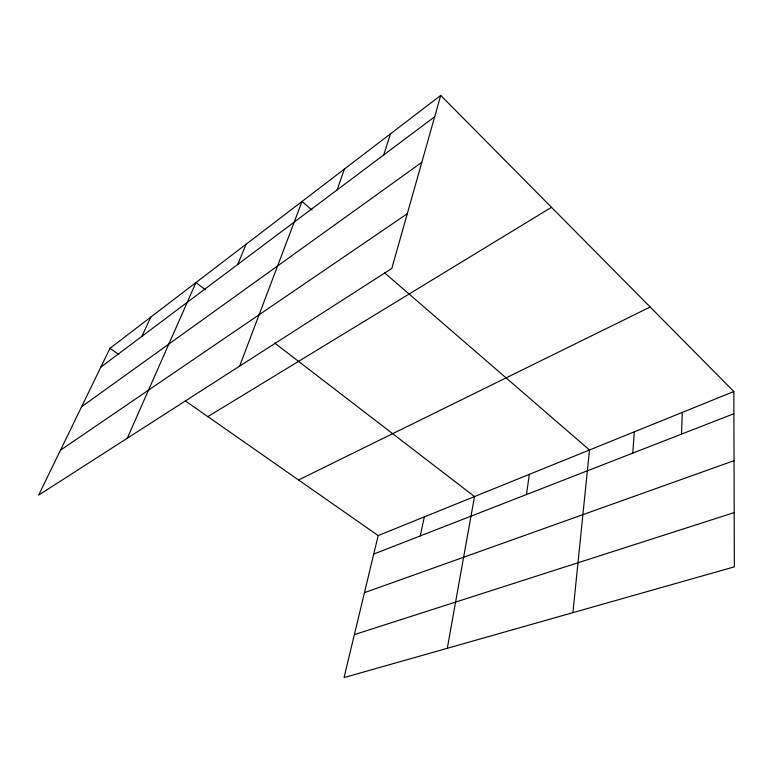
<?xml version="1.0" encoding="UTF-8"?>
<svg xmlns="http://www.w3.org/2000/svg" width="773" height="773" viewBox="0 0 773 773"><rect width="100%" height="100%" fill="white"/><g stroke="black" fill="none" stroke-linecap="round" stroke-linejoin="round"><path stroke-width="1.16" d="M681.515 434.126L682.288 412.405M632.797 453.113L634.295 431.846M572.909 612.651L589.49 449.983L384.567 272.83M526.452 494.546L529.35 474.351M447.296 648.296L474.506 496.556L274.618 342.99M420.28 535.921L424.309 516.886M733.838 391.524L378.181 535.573L344.043 677.583L734.35 566.851L733.838 391.524L440.726 95.417L109.969 348.314L38.65 495.116L391.814 268.453L440.726 95.417M383.708 154.967L390.462 133.845M337.057 189.965L344.4 169.065M239.63 366.131L302.021 201.463L311.992 210.082M237.726 264.463L246.065 244.249M127.284 438.233L195.965 282.56L205.396 289.807M141.855 336.371L150.832 317.065M100.819 367.146L434.706 116.713M81.58 406.753L421.807 162.349M60.478 450.186L407.284 213.725M207.831 416.628L551.478 207.309M298.542 479.965L650.18 307.016M373.736 554.057L733.896 413.719M364.46 592.659L734.041 460.66M354.372 634.604L734.186 512.596M109.969 348.314L118.839 354.498M185.481 401.023L378.181 535.573"/></g></svg>
